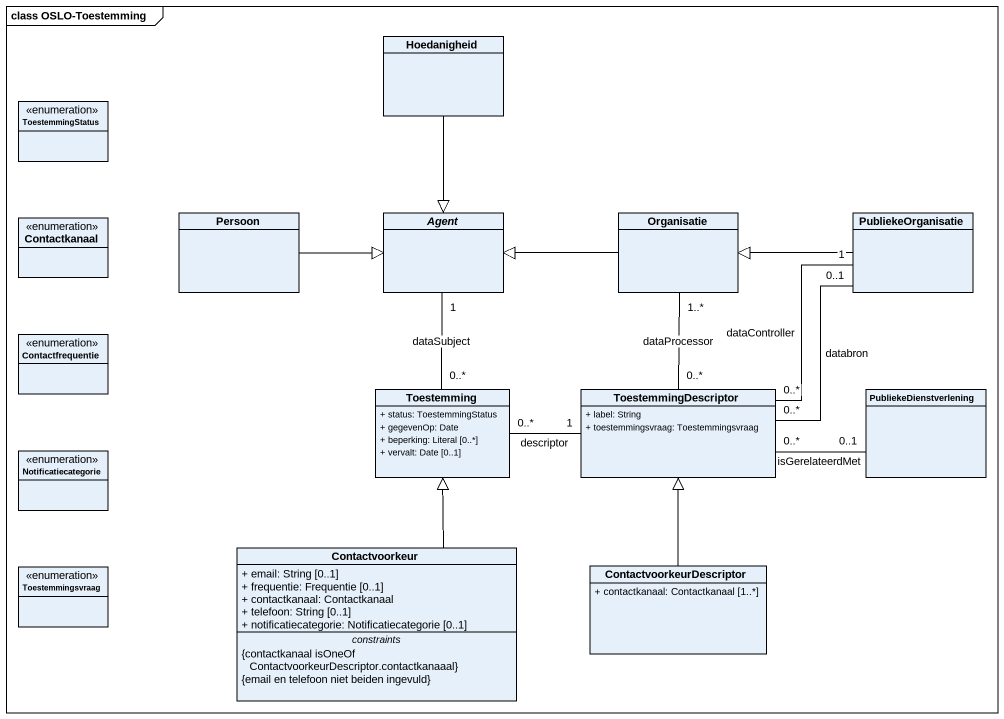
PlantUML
@startuml
mainframe class OSLO-Toestemming
hide circle
hide empty members
skinparam classAttributeIconSize 0
class Hoedanigheid
enum ToestemmingStatus
enum Contactkanaal
class Persoon
abstract class "Agent" as Agent_
class Organisatie
class PubliekeOrganisatie
enum Contactfrequentie
class Toestemming {
  + status: ToestemmingStatus
  + gegevenOp: Date
  + beperking: Literal [0..*]
  + vervalt: Date [0..1]
}
class ToestemmingDescriptor {
  + label: String
  + toestemmingsvraag: Toestemmingsvraag
}
class PubliekeDienstverlening
enum Notificatiecategorie
enum Toestemmingsvraag
class Contactvoorkeur {
  + email: String [0..1]
  + frequentie: Frequentie [0..1]
  + contactkanaal: Contactkanaal
  + telefoon: String [0..1]
  + notificatiecategorie: Notificatiecategorie [0..1]
  -- constraints --
  {contactkanaal isOneOf ContactvoorkeurDescriptor.contactkanaaal}
  {email en telefoon niet beiden ingevuld}
}
class ContactvoorkeurDescriptor {
  + contactkanaal: Contactkanaal [1..*]
}
Hoedanigheid --|> Agent_
Persoon -right-|> Agent_
Organisatie -left-|> Agent_
PubliekeOrganisatie -left-|> Organisatie
Toestemming "0..*" -up- "1" Agent_ : dataSubject
Toestemming "0..*" -right- "1" ToestemmingDescriptor : descriptor
ToestemmingDescriptor "0..*" -up- "1..*" Organisatie : dataProcessor
ToestemmingDescriptor "0..*" -up- "1" PubliekeOrganisatie : dataController
ToestemmingDescriptor "0..*" -up- "0..1" PubliekeOrganisatie : databron
ToestemmingDescriptor "0..*" -right- "0..1" PubliekeDienstverlening : isGerelateerdMet
Contactvoorkeur -up-|> Toestemming
ContactvoorkeurDescriptor -up-|> ToestemmingDescriptor
@enduml
